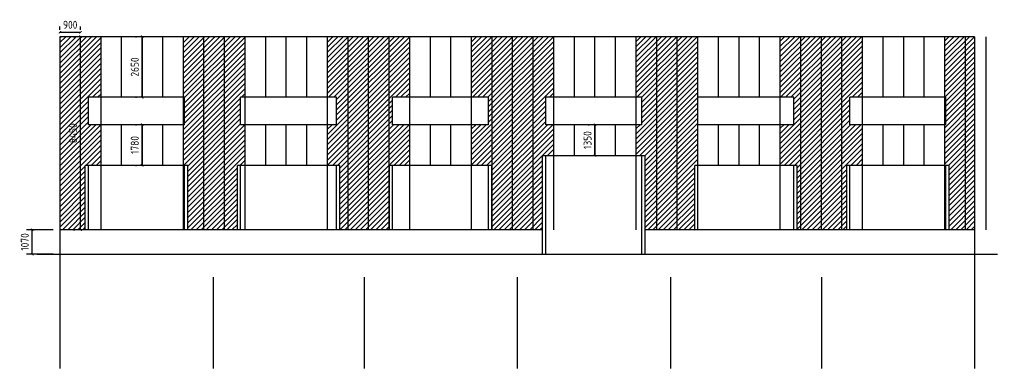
# Model space of a CAD drawing. Extents: x -196983 to 471790, y -783661 to 190401.
# Drawn here: x -186070 to -143306, y -122684 to -107413 of the extents above; entities that cross this region are included whole.
import ezdxf

# ---------------------------------------------------------------- set-up
doc = ezdxf.new("R2010")
doc.units = 0
doc.header["$LTSCALE"] = 1000
doc.header["$MEASUREMENT"] = 0
doc.layers.add('AXIS', color=3, linetype='Continuous')
doc.layers.add('DOTE', color=1, linetype='Continuous')
doc.styles.get("Standard").update_dxf_attribs({"font": 'gbenor.shx', "bigfont": 'gbcbig.shx'})
doc.dimstyles.get("Standard").update_dxf_attribs({"dimscale": 100, "dimtxt": 3.5, "dimasz": 1, "dimexe": 2.5, "dimexo": 3, "dimgap": 1.5, "dimtad": 1, "dimdec": 0, "dimzin": 0, "dimdsep": 46, "dimtxsty": 'Standard', "dimblk": 'ARCHTICK', "dimcen": 0.09, "dimadec": 0, "dimazin": 0, "dimtfac": 1, "dimtdec": 0, "dimtix": 1, "dimtmove": 2, "dimatfit": 3, "dimfxl": 1, "dimtolj": 1, "dimtzin": 0, "dimarcsym": 0})
pattern_1 = [(45, (0, 0), (-112.2532, 112.2532), [])]

# ---------------------------------------------------------------- blocks, each defined once
blk = doc.blocks.new('_ArchTick')
at = {"color": 0, "linetype": 'ByBlock', "const_width": 0.4}
blk.add_lwpolyline([(-0.5, -0.5), (0.5, 0.5)], dxfattribs=at)
blk = doc.blocks.new('*D1741')
at = {"color": 0, "lineweight": -2}
for p, q in [((-183706, -108164), (-183656, -108164)), ((-183406, -116614), (-183406, -108164)), ((-183706, -116614), (-183656, -116614))]:
    blk.add_line(p, q, dxfattribs=at)
at = {"layer": 'Defpoints', "color": 0}
for p in [(-183406, -108164), (-183406, -108164), (-183406, -116614)]:
    blk.add_point(p, dxfattribs=at)
at = {"color": 0, "lineweight": -2, "xscale": 100, "yscale": 100, "zscale": 100}
for p, rotation in [((-183406, -108164), 90), ((-183406, -116614), 270)]:
    blk.add_blockref('_ArchTick', p, dxfattribs=dict(at, rotation=rotation))
at = {"color": 0, "insert": (-183731, -112389), "char_height": 350, "attachment_point": 5, "rotation": 90}
blk.add_mtext('\\A1;8450', dxfattribs=at)
blk = doc.blocks.new('*D1742')
at = {"color": 0, "lineweight": -2}
for p, q in [((-181006, -108164), (-180956, -108164)), ((-180706, -108164), (-180706, -110814)), ((-181006, -110814), (-180956, -110814))]:
    blk.add_line(p, q, dxfattribs=at)
at = {"layer": 'Defpoints', "color": 0}
for p in [(-180706, -108164), (-180706, -110814), (-180706, -110814)]:
    blk.add_point(p, dxfattribs=at)
at = {"color": 0, "lineweight": -2, "xscale": 100, "yscale": 100, "zscale": 100}
for p, rotation in [((-180706, -108164), 90), ((-180706, -110814), 270)]:
    blk.add_blockref('_ArchTick', p, dxfattribs=dict(at, rotation=rotation))
at = {"color": 0, "insert": (-181031, -109489), "char_height": 350, "attachment_point": 5, "rotation": 90}
blk.add_mtext('\\A1;2650', dxfattribs=at)
blk = doc.blocks.new('*D1743')
at = {"color": 0, "lineweight": -2}
for p, q in [((-181006, -112014), (-180956, -112014)), ((-180706, -112014), (-180706, -113794)), ((-181006, -113794), (-180956, -113794))]:
    blk.add_line(p, q, dxfattribs=at)
at = {"layer": 'Defpoints', "color": 0}
for p in [(-180706, -112014), (-180706, -113794), (-180706, -113794)]:
    blk.add_point(p, dxfattribs=at)
at = {"color": 0, "lineweight": -2, "xscale": 100, "yscale": 100, "zscale": 100}
for p, rotation in [((-180706, -112014), 90), ((-180706, -113794), 270)]:
    blk.add_blockref('_ArchTick', p, dxfattribs=dict(at, rotation=rotation))
at = {"color": 0, "insert": (-181031, -112904), "char_height": 350, "attachment_point": 5, "rotation": 90}
blk.add_mtext('\\A1;1780', dxfattribs=at)
blk = doc.blocks.new('*D1744')
at = {"color": 0, "lineweight": -2}
for p, q in [((-161206, -112014), (-161156, -112014)), ((-160906, -112014), (-160906, -113364)), ((-161206, -113364), (-161156, -113364))]:
    blk.add_line(p, q, dxfattribs=at)
at = {"layer": 'Defpoints', "color": 0}
for p in [(-160906, -112014), (-160906, -113364), (-160906, -113364)]:
    blk.add_point(p, dxfattribs=at)
at = {"color": 0, "lineweight": -2, "xscale": 100, "yscale": 100, "zscale": 100}
for p, rotation in [((-160906, -112014), 90), ((-160906, -113364), 270)]:
    blk.add_blockref('_ArchTick', p, dxfattribs=dict(at, rotation=rotation))
at = {"color": 0, "insert": (-161231, -112689), "char_height": 350, "attachment_point": 5, "rotation": 90}
blk.add_mtext('\\A1;1350', dxfattribs=at)
blk = doc.blocks.new('*D1866')
at = {"color": 0, "lineweight": -2}
for p, q in [((-184306, -107864), (-184306, -107717)), ((-183406, -107864), (-183406, -107717)), ((-184306, -107967), (-183406, -107967))]:
    blk.add_line(p, q, dxfattribs=at)
at = {"layer": 'Defpoints', "color": 0}
for p in [(-184306, -108164), (-183406, -107967), (-183406, -108164)]:
    blk.add_point(p, dxfattribs=at)
at = {"color": 0, "lineweight": -2, "xscale": 100, "yscale": 100, "zscale": 100, "rotation": 180}
blk.add_blockref('_ArchTick', (-184306, -107967), dxfattribs=at)
at = {"color": 0, "lineweight": -2, "xscale": 100, "yscale": 100, "zscale": 100}
blk.add_blockref('_ArchTick', (-183406, -107967), dxfattribs=at)
at = {"color": 0, "insert": (-183856, -107642), "char_height": 350, "attachment_point": 5}
blk.add_mtext('\\A1;900', dxfattribs=at)
blk = doc.blocks.new('*D1868')
at = {"color": 0, "lineweight": -2}
for p, q in [((-184606, -116614), (-185766, -116614)), ((-185516, -117684), (-185516, -116614)), ((-184606, -117684), (-185766, -117684))]:
    blk.add_line(p, q, dxfattribs=at)
at = {"layer": 'Defpoints', "color": 0}
for p in [(-185516, -116614), (-184306, -116614), (-184306, -117684)]:
    blk.add_point(p, dxfattribs=at)
at = {"color": 0, "lineweight": -2, "xscale": 100, "yscale": 100, "zscale": 100}
for p, rotation in [((-185516, -116614), 90), ((-185516, -117684), 270)]:
    blk.add_blockref('_ArchTick', p, dxfattribs=dict(at, rotation=rotation))
at = {"color": 0, "insert": (-185841, -117149), "char_height": 350, "attachment_point": 5, "rotation": 90}
blk.add_mtext('\\A1;1070', dxfattribs=at)

msp = doc.modelspace()

# ---------------------------------------------------------------- hatches: boundary and pattern name
h = msp.add_hatch()
h.set_pattern_fill('ANSI31', color=3, scale=100, style=0)
h.set_pattern_definition(pattern_1)
h.paths.add_polyline_path([(-183406.1, -108164), (-184306.1, -108164), (-184306.1, -116614), (-183406.1, -116614)])
h.paths.add_polyline_path([(-182506.1, -108164), (-183406.1, -108164), (-183406.1, -116614), (-183196.1, -116614), (-183196.1, -113794), (-182506.1, -113794), (-182506.1, -112014), (-183056.1, -112014), (-183056.1, -110814), (-182506.1, -110814)])
h.paths.add_polyline_path([(-183993.6, -112855.8), (-183993.6, -111922.3), (-183468.6, -111922.3), (-183468.6, -112855.8)], flags=24)
h = msp.add_hatch()
h.set_pattern_fill('ANSI31', color=3, scale=100, style=0)
h.set_pattern_definition(pattern_1)
h.paths.add_polyline_path([(-178006.1, -108164), (-178906.1, -108164), (-178906.1, -110814), (-178856.1, -110814), (-178856.1, -112014), (-178906.1, -112014), (-178906.1, -113794), (-178716.1, -113794), (-178716.1, -116614), (-178006.1, -116614)])
h.paths.add_polyline_path([(-177106.1, -108164), (-178006.1, -108164), (-178006.1, -116614), (-177106.1, -116614)])
h.paths.add_polyline_path([(-176206.1, -112014), (-176406.1, -112014), (-176406.1, -110814), (-176206.1, -110814), (-176206.1, -108164), (-177106.1, -108164), (-177106.1, -116614), (-176546.1, -116614), (-176546.1, -113794), (-176206.1, -113794)])
h = msp.add_hatch()
h.set_pattern_fill('ANSI31', color=3, scale=100, style=0)
h.set_pattern_definition(pattern_1)
h.paths.add_polyline_path([(-171706.1, -108164), (-172606.1, -108164), (-172606.1, -110814), (-172206.1, -110814), (-172206.1, -112014), (-172606.1, -112014), (-172606.1, -113794), (-172066.1, -113794), (-172066.1, -116614), (-171706.1, -116614)])
h.paths.add_polyline_path([(-170806.1, -108164), (-171706.1, -108164), (-171706.1, -116614), (-170806.1, -116614)])
h.paths.add_polyline_path([(-169906.1, -108164), (-170806.1, -108164), (-170806.1, -116614), (-169906.1, -116614)])
h.paths.add_polyline_path([(-169006.1, -112014), (-169756.1, -112014), (-169756.1, -110814), (-169006.1, -110814), (-169006.1, -108164), (-169906.1, -108164), (-169906.1, -113794), (-169006.1, -113794)])
h.paths.add_polyline_path([(-165406.1, -108164), (-166306.1, -108164), (-166306.1, -110814), (-165556.1, -110814), (-165556.1, -112014), (-166306.1, -112014), (-166306.1, -113794), (-165406.1, -113794)])
h.paths.add_polyline_path([(-164506.1, -108164), (-165406.1, -108164), (-165406.1, -116614), (-164506.1, -116614)])
h.paths.add_polyline_path([(-163606.1, -108164), (-164506.1, -108164), (-164506.1, -116614), (-163606.1, -116614)])
h.paths.add_polyline_path([(-162706.1, -112014), (-163056.1, -112014), (-163056.1, -110814), (-162706.1, -110814), (-162706.1, -108164), (-163606.1, -108164), (-163606.1, -116614), (-163196.1, -116614), (-163196.1, -113364), (-162706.1, -113364)])
h.paths.add_polyline_path([(-158206.1, -108164), (-159106.1, -108164), (-159106.1, -110814), (-158856.1, -110814), (-158856.1, -112014), (-159106.1, -112014), (-159106.1, -113364), (-158716.1, -113364), (-158716.1, -116614), (-158206.1, -116614)])
h.paths.add_polyline_path([(-157306.1, -108164), (-158206.1, -108164), (-158206.1, -116614), (-157306.1, -116614)])
h.paths.add_polyline_path([(-156406.1, -108164), (-157306.1, -108164), (-157306.1, -116614), (-156546.1, -116614), (-156546.1, -113794), (-156406.1, -113794)])
h.paths.add_polyline_path([(-151906.1, -108164), (-152806.1, -108164), (-152806.1, -110814), (-152206.1, -110814), (-152206.1, -112014), (-152806.1, -112014), (-152806.1, -113794), (-152066.1, -113794), (-152066.1, -116614), (-151906.1, -116614)])
h.paths.add_polyline_path([(-151006.1, -108164), (-151906.1, -108164), (-151906.1, -116614), (-151006.1, -116614)])
h.paths.add_polyline_path([(-150106.1, -108164), (-151006.1, -108164), (-151006.1, -116614), (-150106.1, -116614)])
h.paths.add_polyline_path([(-149206.1, -112014), (-149756.1, -112014), (-149756.1, -110814), (-149206.1, -110814), (-149206.1, -108164), (-150106.1, -108164), (-150106.1, -116614), (-149896.1, -116614), (-149896.1, -113794), (-149206.1, -113794)])
h.paths.add_polyline_path([(-144706.1, -108164), (-145606.1, -108164), (-145606.1, -110814), (-145556.1, -110814), (-145556.1, -112014), (-145606.1, -112014), (-145606.1, -113794), (-145416.1, -113794), (-145416.1, -116614), (-144706.1, -116614)])
h.paths.add_polyline_path([(-144306.1, -108164), (-144706.1, -108164), (-144706.1, -116614), (-144306.1, -116614)])

# ---------------------------------------------------------------- linework, layer by layer
at = {"color": 0}
for p, q in [((-183056.1, -112014), (-183056.1, -110814)), ((-178856.1, -112014), (-178856.1, -110814)), ((-176406.1, -112014), (-176406.1, -110814)), ((-172206.1, -112014), (-172206.1, -110814)), ((-169756.1, -112014), (-169756.1, -110814)), ((-165556.1, -112014), (-165556.1, -110814)), ((-163056.1, -112014), (-163056.1, -110814)), ((-158856.1, -112014), (-158856.1, -110814)), ((-156406.1, -112014), (-156406.1, -110814)), ((-152206.1, -112014), (-152206.1, -110814)), ((-149756.1, -112014), (-149756.1, -110814)), ((-145556.1, -112014), (-145556.1, -110814)), ((-163196.1, -117684), (-163196.1, -113364)), ((-163056.1, -117684), (-163056.1, -113364)), ((-158856.1, -117684), (-158856.1, -113364)), ((-158716.1, -117684), (-158716.1, -113364)), ((-183196.1, -116614), (-183196.1, -113794)), ((-183056.1, -116614), (-183056.1, -113794)), ((-178856.1, -116614), (-178856.1, -113794)), ((-178716.1, -116614), (-178716.1, -113794)), ((-176546.1, -116614), (-176546.1, -113794)), ((-176406.1, -116614), (-176406.1, -113794)), ((-172206.1, -116614), (-172206.1, -113794)), ((-172066.1, -116614), (-172066.1, -113794)), ((-169896.1, -116614), (-169896.1, -113794)), ((-169756.1, -116614), (-169756.1, -113794)), ((-165556.1, -116614), (-165556.1, -113794)), ((-165416.1, -116614), (-165416.1, -113794)), ((-156546.1, -116614), (-156546.1, -113794)), ((-156406.1, -116614), (-156406.1, -113794)), ((-152206.1, -116614), (-152206.1, -113794)), ((-152066.1, -116614), (-152066.1, -113794)), ((-149896.1, -116614), (-149896.1, -113794)), ((-149756.1, -116614), (-149756.1, -113794)), ((-145556.1, -116614), (-145556.1, -113794)), ((-145416.1, -116614), (-145416.1, -113794))]:
    msp.add_line(p, q, dxfattribs=at)
at = {"layer": 'AXIS', "color": 0}
for p, q in [((-184306.1, -118684), (-184306.1, -122684)), ((-177606.1, -118684), (-177606.1, -122684)), ((-171006.1, -118684), (-171006.1, -122684)), ((-164306.1, -118684), (-164306.1, -122684)), ((-157606.1, -118684), (-157606.1, -122684)), ((-151006.1, -118684), (-151006.1, -122684)), ((-144306.1, -118684), (-144306.1, -122684))]:
    msp.add_line(p, q, dxfattribs=at)
at = {"layer": 'DOTE', "color": 0}
for p, q in [((-184306.1, -108164), (-184306.1, -118684)), ((-144306.1, -108164), (-184306.1, -108164)), ((-183406.1, -116614), (-183406.1, -108164)), ((-182506.1, -116614), (-182506.1, -108164)), ((-181606.1, -110814), (-181606.1, -108164)), ((-180706.1, -110814), (-180706.1, -108164)), ((-179806.1, -110814), (-179806.1, -108164)), ((-178906.1, -116614), (-178906.1, -108164)), ((-178006.1, -116614), (-178006.1, -108164)), ((-177106.1, -116614), (-177106.1, -108164)), ((-176206.1, -116614), (-176206.1, -108164)), ((-175306.1, -110814), (-175306.1, -108164)), ((-174406.1, -110814), (-174406.1, -108164)), ((-173506.1, -110814), (-173506.1, -108164)), ((-172606.1, -116614), (-172606.1, -108164)), ((-171706.1, -116614), (-171706.1, -108164)), ((-170806.1, -116614), (-170806.1, -108164)), ((-169906.1, -116614), (-169906.1, -108164)), ((-169006.1, -116614), (-169006.1, -108164)), ((-168106.1, -110814), (-168106.1, -108164)), ((-167206.1, -110814), (-167206.1, -108164)), ((-166306.1, -116614), (-166306.1, -108164)), ((-165406.1, -116614), (-165406.1, -108164)), ((-164506.1, -116614), (-164506.1, -108164)), ((-163606.1, -116614), (-163606.1, -108164)), ((-162706.1, -116614), (-162706.1, -108164)), ((-161806.1, -110814), (-161806.1, -108164)), ((-160906.1, -110814), (-160906.1, -108164)), ((-160006.1, -110814), (-160006.1, -108164)), ((-159106.1, -116614), (-159106.1, -108164)), ((-158206.1, -116614), (-158206.1, -108164)), ((-157306.1, -116614), (-157306.1, -108164)), ((-156406.1, -116614), (-156406.1, -108164)), ((-155506.1, -110814), (-155506.1, -108164)), ((-154606.1, -110814), (-154606.1, -108164)), ((-153706.1, -110814), (-153706.1, -108164)), ((-152806.1, -116614), (-152806.1, -108164)), ((-151906.1, -116614), (-151906.1, -108164)), ((-151006.1, -116614), (-151006.1, -108164)), ((-150106.1, -116614), (-150106.1, -108164)), ((-149206.1, -116614), (-149206.1, -108164)), ((-148306.1, -110814), (-148306.1, -108164)), ((-147406.1, -110814), (-147406.1, -108164)), ((-146506.1, -110814), (-146506.1, -108164)), ((-145606.1, -116614), (-145606.1, -108164)), ((-144706.1, -116614), (-144706.1, -108164)), ((-144306.1, -108164), (-144306.1, -118684)), ((-143806.1, -116614), (-143806.1, -108164)), ((-178856.1, -110814), (-183056.1, -110814)), ((-172206.1, -110814), (-176406.1, -110814)), ((-165556.1, -110814), (-169756.1, -110814)), ((-158856.1, -110814), (-163056.1, -110814)), ((-152206.1, -110814), (-156406.1, -110814)), ((-145556.1, -110814), (-149756.1, -110814)), ((-178856.1, -112014), (-183056.1, -112014)), ((-181606.1, -113794), (-181606.1, -112014)), ((-180706.1, -113794), (-180706.1, -112014)), ((-179806.1, -113794), (-179806.1, -112014)), ((-172206.1, -112014), (-176406.1, -112014)), ((-175306.1, -113794), (-175306.1, -112014)), ((-174406.1, -113794), (-174406.1, -112014)), ((-173506.1, -113794), (-173506.1, -112014)), ((-165556.1, -112014), (-169756.1, -112014)), ((-168106.1, -113794), (-168106.1, -112014)), ((-167206.1, -113794), (-167206.1, -112014)), ((-158856.1, -112014), (-163056.1, -112014)), ((-161806.1, -113364), (-161806.1, -112014)), ((-160906.1, -113364), (-160906.1, -112014)), ((-160006.1, -113364), (-160006.1, -112014)), ((-152206.1, -112014), (-156406.1, -112014)), ((-155506.1, -113794), (-155506.1, -112014)), ((-154606.1, -113794), (-154606.1, -112014)), ((-153706.1, -113794), (-153706.1, -112014)), ((-145556.1, -112014), (-149756.1, -112014)), ((-148306.1, -113794), (-148306.1, -112014)), ((-147406.1, -113794), (-147406.1, -112014)), ((-146506.1, -113794), (-146506.1, -112014)), ((-163196.1, -113364), (-158716.1, -113364)), ((-178716.1, -113794), (-183196.1, -113794)), ((-172066.1, -113794), (-176546.1, -113794)), ((-165416.1, -113794), (-169896.1, -113794)), ((-152066.1, -113794), (-156546.1, -113794)), ((-145416.1, -113794), (-149896.1, -113794)), ((-163196.1, -116614), (-184306.1, -116614)), ((-144306.1, -116614), (-158716.1, -116614)), ((-185306.1, -117684), (-143306.1, -117684))]:
    msp.add_line(p, q, dxfattribs=at)

# ---------------------------------------------------------------- dimensions: what is measured, and where the dimension line sits
at = {"color": 1}
dim = msp.add_linear_dim(base=(-183406.1, -107967.3), p1=(-184306.1, -108164), p2=(-183406.1, -108164), dimstyle='Standard', dxfattribs=at)
dim.commit()
dim.dimension.update_dxf_attribs({"geometry": '*D1866', "text_midpoint": (-183856.1, -107642.3)})
at = {"color": 3}
for base, p1, p2, picture, middle in [((-183406.1, -108164), (-183406.1, -116614), (-183406.1, -108164), '*D1741', (-183731.1, -112389)), ((-180706.1, -110814), (-180706.1, -108164), (-180706.1, -110814), '*D1742', (-181031.1, -109489)), ((-180706.1, -113794), (-180706.1, -112014), (-180706.1, -113794), '*D1743', (-181031.1, -112904)), ((-160906.1, -113364), (-160906.1, -112014), (-160906.1, -113364), '*D1744', (-161231.1, -112689))]:
    dim = msp.add_linear_dim(base=base, p1=p1, p2=p2, angle=90, dimstyle='Standard', dxfattribs=at)
    dim.commit()
    dim.dimension.update_dxf_attribs({"geometry": picture, "text_midpoint": middle})
at = {"color": 1}
dim = msp.add_linear_dim(base=(-185515.6, -116614), p1=(-184306.1, -117684), p2=(-184306.1, -116614), angle=90, dimstyle='Standard', dxfattribs=at)
dim.commit()
dim.dimension.update_dxf_attribs({"geometry": '*D1868', "text_midpoint": (-185840.6, -117149)})

doc.saveas('drawing.dxf')
